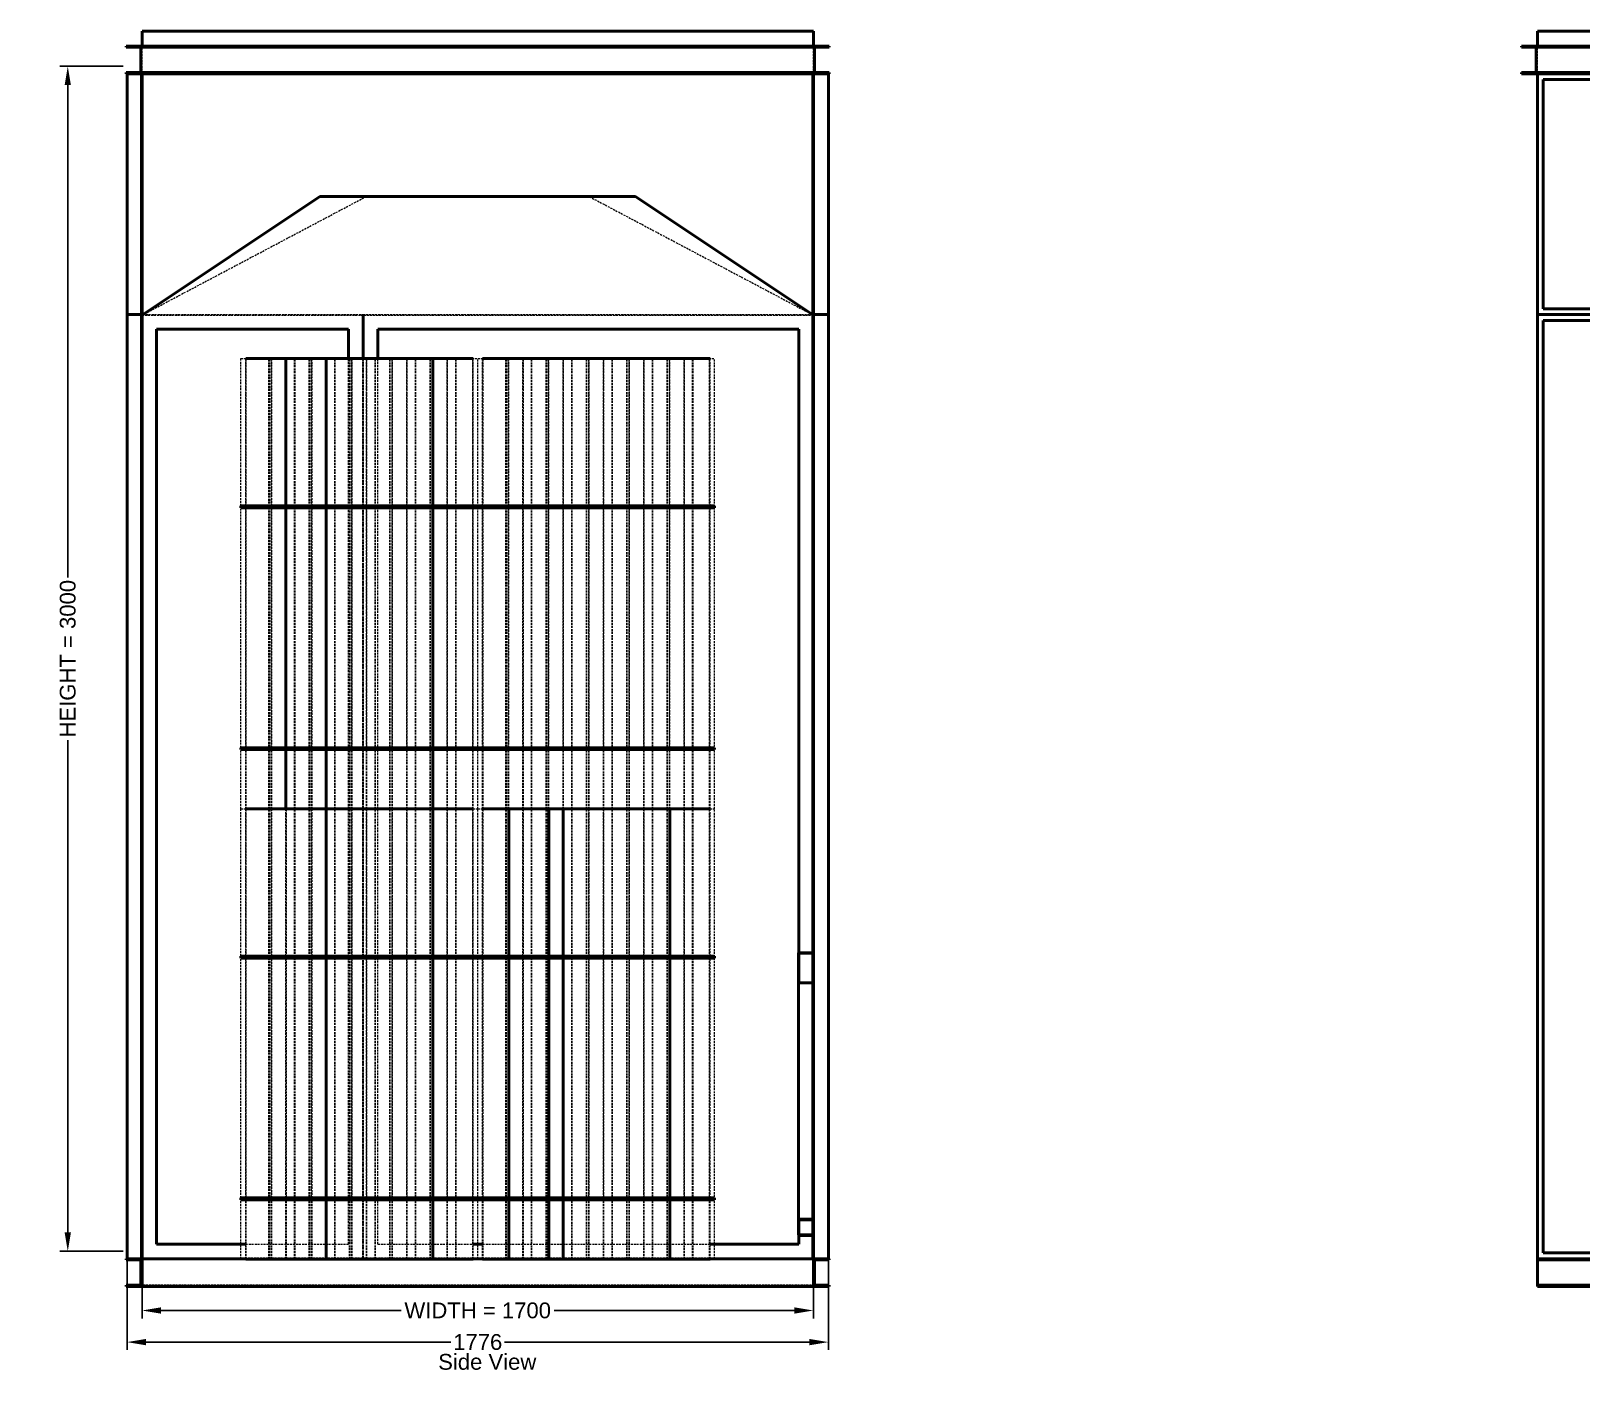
# Model space of a CAD drawing. Header units: millimetres. Extents: x 589 to 12190, y 300 to 8700.
# Drawn here: x 596 to 4523, y 5183 to 8573 of the extents above; entities that cross this region are included whole.
import ezdxf

# ---------------------------------------------------------------- set-up
doc = ezdxf.new("R2010")
doc.units = ezdxf.units.MM
doc.linetypes.add('Hidden', pattern=[15, 5, -3, 5, -2])
for name, color, linetype, lineweight in [('Default', 7, 'Continuous', 50), ('Edges', 7, 'Hidden', 15), ('HiddenEdges', 2, 'Hidden', 15), ('HiddenSilhouettes', 2, 'Hidden', 15), ('HiddenWires', 7, 'Hidden', 15), ('Silhouettes', 7, 'Continuous', 50), ('Wires', 7, 'Hidden', 15)]:
    doc.layers.add(name, color=color, linetype=linetype, lineweight=lineweight)
doc.layers.add('Dimension', color=7, linetype='Continuous', lineweight=50, true_color=0x6495ed)
doc.styles.add('Default', font='arial.ttf')
doc.dimstyles.get("Standard").update_dxf_attribs({"dimtxt": 0.18, "dimasz": 0.18, "dimexe": 0.18, "dimexo": 0.0625, "dimgap": 0.09, "dimtad": 0, "dimtih": 1, "dimtoh": 1, "dimdec": 4, "dimzin": 0, "dimdsep": 46, "dimtxsty": 'Standard', "dimcen": 0.09, "dimadec": 0, "dimazin": 0, "dimtfac": 1, "dimtdec": 4, "dimtofl": 0, "dimtmove": 0, "dimatfit": 3, "dimfxl": 1, "dimtolj": 1, "dimtzin": 0, "dimarcsym": 0})

# ---------------------------------------------------------------- blocks, each defined once
blk = doc.blocks.new('Front')
at = {"layer": 'HiddenEdges'}
for points in [[(-1928.8, 1587.8, 0), (-791.2, 1587.8, 0)], [(-1928.8, 1551, 0), (-1928.8, 1587.8, 0)], [(-1915, 1587.8, 0), (-1915, 1589, 0)], [(-1930, 1481, 0), (-1930, 1551, 0)], [(-1928.8, 872.2, 0), (-1928.8, 1479.8, 0)], [(-1928.8, 1479.8, 0), (-791.2, 1479.8, 0)], [(-1928.8, 872.2, 0), (-791.2, 872.2, 0)], [(-1928.8, -1517.8, 0), (-1928.8, 869.8, 0)], [(-1928.8, 869.8, 0), (-791.2, 869.8, 0)], [(-1930, -1589, 0), (-1930, -1519, 0)], [(-1928.8, -1517.8, 0), (-791.2, -1517.8, 0)]]:
    blk.add_polyline3d(points, dxfattribs=at)
at = {"layer": 'HiddenSilhouettes'}
blk.add_polyline3d([(-1933, 1548, 0)], close=True, dxfattribs=at)
for points in [[(-1930, 1481, 0), (-1930, 1481, 0)], [(-1930, 869.8, 0), (-1930, 1479.8, 0)], [(-1930, 1479.8, 0), (-790, 1479.8, 0)], [(-1930, 869.8, 0), (-790, 869.8, 0)], [(-1930, -1520.2, 0), (-1930, 0, 0)], [(-1930, -1520.2, 0), (-790, -1520.2, 0)]]:
    blk.add_polyline3d(points, dxfattribs=at)
at = {"layer": 'Silhouettes'}
blk.add_lwpolyline([(-1930, 1551), (-1930, 1589)], dxfattribs=at)
for points in [[(-1930, 1589, 0), (-790, 1589, 0)], [(-1970, 1548, 0), (-1970, 1551, 0)], [(-1970, 1551, 0), (810, 1551, 0)], [(-1970, 1548, 0), (810, 1548, 0)], [(-1933, 1484, 0), (-1933, 1548, 0)], [(-1970, 1481, 0), (-1970, 1484, 0)], [(-1970, 1484, 0), (810, 1484, 0)], [(-1970, 1481, 0), (810, 1481, 0)], [(-1930, 871, 0), (-1930, 1481, 0)], [(-1915, 1466, 0), (-805, 1466, 0)], [(-1915, 886, 0), (-1915, 1466, 0)], [(-1930, -1519, 0), (-1930, 871, 0)], [(-1930, 871, 0), (-790, 871, 0)], [(-1930, 871, 0), (-1930, 871, 0)], [(-1915, 886, 0), (-805, 886, 0)], [(-1915, 856, 0), (-805, 856, 0)], [(-1915, -1504, 0), (-1915, 856, 0)], [(-1930, -1519, 0), (1610, -1519, 0)], [(-1930, -1522, 0), (-1930, -1519, 0)], [(-1930, -1522, 0), (1610, -1522, 0)], [(-1930, -1586, 0), (-1930, -1522, 0)], [(-1915, -1504, 0), (-805, -1504, 0)], [(-1930, -1589, 0), (-1930, -1586, 0)], [(-1930, -1586, 0), (1610, -1586, 0)], [(-1930, -1589, 0), (1610, -1589, 0)]]:
    blk.add_polyline3d(points, dxfattribs=at)
blk = doc.blocks.new('Left')
at = {"layer": 'Edges'}
blk.add_lwpolyline([(282.8, 1169.8), (848.8, 870.4)], dxfattribs=at)
for points in [[(-850, 869.8, 0), (-282.8, 1169.8, 0)], [(-587.5, 386.8, 0), (-587.5, 759.8, 0)], [(-521.5, 386.8, 0), (-521.5, 759.8, 0)], [(-419.5, 386.8, 0), (-419.5, 759.8, 0)], [(-317.5, 386.8, 0), (-317.5, 759.8, 0)], [(-281.5, 386.8, 0), (-281.5, 759.8, 0)], [(-215.5, 386.8, 0), (-215.5, 759.8, 0)], [(-179.5, 386.8, 0), (-179.5, 759.8, 0)], [(-77.5, 386.8, 0), (-77.5, 759.8, 0)], [(-11.5, 386.8, 0), (-11.5, 759.8, 0)], [(12.5, 386.8, 0), (12.5, 759.8, 0)], [(78.5, 386.8, 0), (78.5, 759.8, 0)], [(114.5, 386.8, 0), (114.5, 759.8, 0)], [(180.5, 386.8, 0), (180.5, 759.8, 0)], [(216.5, 386.8, 0), (216.5, 759.8, 0)], [(282.5, 386.8, 0), (282.5, 759.8, 0)], [(318.5, 386.8, 0), (318.5, 759.8, 0)], [(384.5, 386.8, 0), (384.5, 759.8, 0)], [(420.5, 386.8, 0), (420.5, 759.8, 0)], [(486.5, 386.8, 0), (486.5, 759.8, 0)], [(522.5, 386.8, 0), (522.5, 759.8, 0)], [(588.5, 386.8, 0), (588.5, 759.8, 0)], [(-587.5, -225.2, 0), (-587.5, 381.8, 0)], [(-521.5, -225.2, 0), (-521.5, 381.8, 0)], [(-419.5, -225.2, 0), (-419.5, 381.8, 0)], [(-317.5, -225.2, 0), (-317.5, 381.8, 0)], [(-281.5, -225.2, 0), (-281.5, 381.8, 0)], [(-215.5, -225.2, 0), (-215.5, 381.8, 0)], [(-179.5, -225.2, 0), (-179.5, 381.8, 0)], [(-77.5, -225.2, 0), (-77.5, 381.8, 0)], [(-11.5, -225.2, 0), (-11.5, 381.8, 0)], [(12.5, -225.2, 0), (12.5, 381.8, 0)], [(78.5, -225.2, 0), (78.5, 381.8, 0)], [(114.5, -225.2, 0), (114.5, 381.8, 0)], [(180.5, -225.2, 0), (180.5, 381.8, 0)], [(216.5, -225.2, 0), (216.5, 381.8, 0)], [(282.5, -225.2, 0), (282.5, 381.8, 0)], [(318.5, -225.2, 0), (318.5, 381.8, 0)], [(384.5, -225.2, 0), (384.5, 381.8, 0)], [(420.5, -225.2, 0), (420.5, 381.8, 0)], [(486.5, -225.2, 0), (486.5, 381.8, 0)], [(522.5, -225.2, 0), (522.5, 381.8, 0)], [(588.5, -225.2, 0), (588.5, 381.8, 0)], [(-587.5, -380.2, 0), (-587.5, -230.2, 0)], [(-521.5, -380.2, 0), (-521.5, -230.2, 0)], [(-419.5, -380.2, 0), (-419.5, -230.2, 0)], [(-317.5, -380.2, 0), (-317.5, -230.2, 0)], [(-281.5, -380.2, 0), (-281.5, -230.2, 0)], [(-215.5, -380.2, 0), (-215.5, -230.2, 0)], [(-179.5, -380.2, 0), (-179.5, -230.2, 0)], [(-77.5, -380.2, 0), (-77.5, -230.2, 0)], [(-11.5, -380.2, 0), (-11.5, -230.2, 0)], [(12.5, -380.2, 0), (12.5, -230.2, 0)], [(78.5, -380.2, 0), (78.5, -230.2, 0)], [(114.5, -380.2, 0), (114.5, -230.2, 0)], [(180.5, -380.2, 0), (180.5, -230.2, 0)], [(216.5, -380.2, 0), (216.5, -230.2, 0)], [(282.5, -380.2, 0), (282.5, -230.2, 0)], [(318.5, -380.2, 0), (318.5, -230.2, 0)], [(384.5, -380.2, 0), (384.5, -230.2, 0)], [(420.5, -380.2, 0), (420.5, -230.2, 0)], [(486.5, -380.2, 0), (486.5, -230.2, 0)], [(522.5, -380.2, 0), (522.5, -230.2, 0)], [(588.5, -380.2, 0), (588.5, -230.2, 0)], [(-587.5, -753.2, 0), (-587.5, -380.2, 0)], [(-521.5, -753.2, 0), (-521.5, -380.2, 0)], [(-485.5, -753.2, 0), (-485.5, -380.2, 0)], [(-419.5, -753.2, 0), (-419.5, -380.2, 0)], [(-317.5, -753.2, 0), (-317.5, -380.2, 0)], [(-281.5, -753.2, 0), (-281.5, -380.2, 0)], [(-215.5, -753.2, 0), (-215.5, -380.2, 0)], [(-179.5, -753.2, 0), (-179.5, -380.2, 0)], [(-77.5, -753.2, 0), (-77.5, -380.2, 0)], [(-11.5, -753.2, 0), (-11.5, -380.2, 0)], [(12.5, -753.2, 0), (12.5, -380.2, 0)], [(114.5, -753.2, 0), (114.5, -380.2, 0)], [(282.5, -753.2, 0), (282.5, -380.2, 0)], [(318.5, -753.2, 0), (318.5, -380.2, 0)], [(384.5, -753.2, 0), (384.5, -380.2, 0)], [(420.5, -753.2, 0), (420.5, -380.2, 0)], [(522.5, -753.2, 0), (522.5, -380.2, 0)], [(588.5, -753.2, 0), (588.5, -380.2, 0)], [(-587.5, -1365.2, 0), (-587.5, -758.2, 0)], [(-521.5, -1365.2, 0), (-521.5, -758.2, 0)], [(-485.5, -1365.2, 0), (-485.5, -758.2, 0)], [(-419.5, -1365.2, 0), (-419.5, -758.2, 0)], [(-317.5, -1365.2, 0), (-317.5, -758.2, 0)], [(-281.5, -1365.2, 0), (-281.5, -758.2, 0)], [(-215.5, -1365.2, 0), (-215.5, -758.2, 0)], [(-179.5, -1365.2, 0), (-179.5, -758.2, 0)], [(-77.5, -1365.2, 0), (-77.5, -758.2, 0)], [(-11.5, -1365.2, 0), (-11.5, -758.2, 0)], [(12.5, -1365.2, 0), (12.5, -758.2, 0)], [(114.5, -1365.2, 0), (114.5, -758.2, 0)], [(282.5, -1365.2, 0), (282.5, -758.2, 0)], [(318.5, -1365.2, 0), (318.5, -758.2, 0)], [(384.5, -1365.2, 0), (384.5, -758.2, 0)], [(420.5, -1365.2, 0), (420.5, -758.2, 0)], [(522.5, -1365.2, 0), (522.5, -758.2, 0)], [(588.5, -1365.2, 0), (588.5, -758.2, 0)], [(-587.5, -1520.2, 0), (-587.5, -1370.2, 0)], [(-521.5, -1520.2, 0), (-521.5, -1370.2, 0)], [(-485.5, -1520.2, 0), (-485.5, -1370.2, 0)], [(-419.5, -1520.2, 0), (-419.5, -1370.2, 0)], [(-317.5, -1520.2, 0), (-317.5, -1370.2, 0)], [(-281.5, -1520.2, 0), (-281.5, -1370.2, 0)], [(-215.5, -1520.2, 0), (-215.5, -1370.2, 0)], [(-179.5, -1520.2, 0), (-179.5, -1370.2, 0)], [(-77.5, -1520.2, 0), (-77.5, -1370.2, 0)], [(-11.5, -1520.2, 0), (-11.5, -1370.2, 0)], [(12.5, -1520.2, 0), (12.5, -1370.2, 0)], [(114.5, -1520.2, 0), (114.5, -1370.2, 0)], [(282.5, -1520.2, 0), (282.5, -1370.2, 0)], [(318.5, -1520.2, 0), (318.5, -1370.2, 0)], [(384.5, -1520.2, 0), (384.5, -1370.2, 0)], [(420.5, -1520.2, 0), (420.5, -1370.2, 0)], [(522.5, -1520.2, 0), (522.5, -1370.2, 0)], [(588.5, -1520.2, 0), (588.5, -1370.2, 0)]]:
    blk.add_polyline3d(points, dxfattribs=at)
for points in [[(-586.3, 759.8, 0)], [(-527.3, 759.8, 0)], [(-463.7, 759.8, 0)], [(-462.5, 759.8, 0)], [(-426.5, 759.8, 0)], [(-425.3, 759.8, 0)], [(-420.7, 759.8, 0)], [(-361.7, 759.8, 0)], [(-360.5, 759.8, 0)], [(-324.5, 759.8, 0)], [(-323.3, 759.8, 0)], [(-259.7, 759.8, 0)], [(-157.7, 759.8, 0)], [(-156.5, 759.8, 0)], [(-120.5, 759.8, 0)], [(-119.3, 759.8, 0)], [(-76.3, 759.8, 0)], [(-54.5, 759.8, 0)], [(13.7, 759.8, 0)], [(72.7, 759.8, 0)], [(136.3, 759.8, 0)], [(137.5, 759.8, 0)], [(173.5, 759.8, 0)], [(174.7, 759.8, 0)], [(238.3, 759.8, 0)], [(239.5, 759.8, 0)], [(275.5, 759.8, 0)], [(276.7, 759.8, 0)], [(340.3, 759.8, 0)], [(341.5, 759.8, 0)], [(377.5, 759.8, 0)], [(378.7, 759.8, 0)], [(442.3, 759.8, 0)], [(443.5, 759.8, 0)], [(479.5, 759.8, 0)], [(480.7, 759.8, 0)], [(544.3, 759.8, 0)], [(545.5, 759.8, 0)]]:
    blk.add_polyline3d(points, close=True, dxfattribs=at)
at = {"layer": 'HiddenEdges'}
blk.add_lwpolyline([(848.8, 870.4), (850, 869.8)], dxfattribs=at)
for points in [[(848.8, 1587.8, 0), (-848.8, 1587.8, 0)], [(-848.8, 1551, 0), (-848.8, 1587.8, 0)], [(-835, 1587.8, 0), (-835, 1589, 0)], [(835, 1587.8, 0), (835, 1589, 0)], [(848.8, 1551, 0), (848.8, 1587.8, 0)], [(-850, 1481, 0), (-850, 1551, 0)], [(850, 1481, 0), (850, 1551, 0)], [(-886.8, 1466, 0), (-888, 1466, 0)], [(-850, 1479.8, 0), (-886.8, 1479.8, 0)], [(-886.8, 872.2, 0), (-886.8, 1479.8, 0)], [(886.8, 1479.8, 0), (850, 1479.8, 0)], [(886.8, 872.2, 0), (886.8, 1479.8, 0)], [(888, 1466, 0), (886.8, 1466, 0)], [(-886.8, 886, 0), (-888, 886, 0)], [(-850, 872.2, 0), (-886.8, 872.2, 0)], [(-850, 869.8, 0), (-886.8, 869.8, 0)], [(-886.8, -1517.8, 0), (-886.8, 869.8, 0)], [(-848.8, -1517.8, 0), (-848.8, 869.8, 0)], [(-291.2, -1517.8, 0), (-291.2, 869.8, 0)], [(-288.8, -1517.8, 0), (-288.8, 869.8, 0)], [(886.8, 872.2, 0), (850, 872.2, 0)], [(886.8, 869.8, 0), (850, 869.8, 0)], [(888, 886, 0), (886.8, 886, 0)], [(886.8, -1517.8, 0), (886.8, 869.8, 0)], [(-886.8, 856, 0), (-888, 856, 0)], [(888, 856, 0), (886.8, 856, 0)], [(-586.3, -380.2, 0), (-586.3, 759.8, 0)], [(-527.3, -380.2, 0), (-527.3, 759.8, 0)], [(-463.7, -380.2, 0), (-463.7, 759.8, 0)], [(-462.5, -380.2, 0), (-462.5, 759.8, 0)], [(-426.5, -380.2, 0), (-426.5, 759.8, 0)], [(-425.3, -380.2, 0), (-425.3, 759.8, 0)], [(-420.7, -380.2, 0), (-420.7, 759.8, 0)], [(-361.7, -380.2, 0), (-361.7, 759.8, 0)], [(-360.5, -380.2, 0), (-360.5, 759.8, 0)], [(-324.5, -380.2, 0), (-324.5, 759.8, 0)], [(-323.3, -380.2, 0), (-323.3, 759.8, 0)], [(-259.7, -380.2, 0), (-259.7, 759.8, 0)], [(-222.5, -380.2, 0), (-222.5, 759.8, 0)], [(-157.7, -380.2, 0), (-157.7, 759.8, 0)], [(-156.5, -380.2, 0), (-156.5, 759.8, 0)], [(-120.5, -380.2, 0), (-120.5, 759.8, 0)], [(-119.3, -380.2, 0), (-119.3, 759.8, 0)], [(-76.3, -380.2, 0), (-76.3, 759.8, 0)], [(-54.5, -380.2, 0), (-54.5, 759.8, 0)], [(13.7, -380.2, 0), (13.7, 759.8, 0)], [(72.7, -380.2, 0), (72.7, 759.8, 0)], [(136.3, -380.2, 0), (136.3, 759.8, 0)], [(137.5, -380.2, 0), (137.5, 759.8, 0)], [(173.5, -380.2, 0), (173.5, 759.8, 0)], [(174.7, -380.2, 0), (174.7, 759.8, 0)], [(238.3, -380.2, 0), (238.3, 759.8, 0)], [(239.5, -380.2, 0), (239.5, 759.8, 0)], [(275.5, -380.2, 0), (275.5, 759.8, 0)], [(276.7, -380.2, 0), (276.7, 759.8, 0)], [(340.3, -380.2, 0), (340.3, 759.8, 0)], [(341.5, -380.2, 0), (341.5, 759.8, 0)], [(377.5, -380.2, 0), (377.5, 759.8, 0)], [(378.7, -380.2, 0), (378.7, 759.8, 0)], [(442.3, -380.2, 0), (442.3, 759.8, 0)], [(443.5, -380.2, 0), (443.5, 759.8, 0)], [(479.5, -380.2, 0), (479.5, 759.8, 0)], [(480.7, -380.2, 0), (480.7, 759.8, 0)], [(544.3, -380.2, 0), (544.3, 759.8, 0)], [(545.5, -380.2, 0), (545.5, 759.8, 0)], [(-587.5, 381.8, 0), (-587.5, 386.8, 0)], [(-521.5, 381.8, 0), (-521.5, 386.8, 0)], [(-419.5, 381.8, 0), (-419.5, 386.8, 0)], [(-317.5, 381.8, 0), (-317.5, 386.8, 0)], [(-281.5, 381.8, 0), (-281.5, 386.8, 0)], [(-215.5, 381.8, 0), (-215.5, 386.8, 0)], [(-179.5, 381.8, 0), (-179.5, 386.8, 0)], [(-77.5, 381.8, 0), (-77.5, 386.8, 0)], [(-11.5, 381.8, 0), (-11.5, 386.8, 0)], [(12.5, 381.8, 0), (12.5, 386.8, 0)], [(78.5, 381.8, 0), (78.5, 386.8, 0)], [(114.5, 381.8, 0), (114.5, 386.8, 0)], [(180.5, 381.8, 0), (180.5, 386.8, 0)], [(216.5, 381.8, 0), (216.5, 386.8, 0)], [(282.5, 381.8, 0), (282.5, 386.8, 0)], [(318.5, 381.8, 0), (318.5, 386.8, 0)], [(384.5, 381.8, 0), (384.5, 386.8, 0)], [(420.5, 381.8, 0), (420.5, 386.8, 0)], [(486.5, 381.8, 0), (486.5, 386.8, 0)], [(522.5, 381.8, 0), (522.5, 386.8, 0)], [(588.5, 381.8, 0), (588.5, 386.8, 0)], [(-587.5, -230.2, 0), (-587.5, -225.2, 0)], [(-521.5, -230.2, 0), (-521.5, -225.2, 0)], [(-419.5, -230.2, 0), (-419.5, -225.2, 0)], [(-317.5, -230.2, 0), (-317.5, -225.2, 0)], [(-281.5, -230.2, 0), (-281.5, -225.2, 0)], [(-215.5, -230.2, 0), (-215.5, -225.2, 0)], [(-179.5, -230.2, 0), (-179.5, -225.2, 0)], [(-77.5, -230.2, 0), (-77.5, -225.2, 0)], [(-11.5, -230.2, 0), (-11.5, -225.2, 0)], [(12.5, -230.2, 0), (12.5, -225.2, 0)], [(78.5, -230.2, 0), (78.5, -225.2, 0)], [(114.5, -230.2, 0), (114.5, -225.2, 0)], [(180.5, -230.2, 0), (180.5, -225.2, 0)], [(216.5, -230.2, 0), (216.5, -225.2, 0)], [(282.5, -230.2, 0), (282.5, -225.2, 0)], [(318.5, -230.2, 0), (318.5, -225.2, 0)], [(384.5, -230.2, 0), (384.5, -225.2, 0)], [(420.5, -230.2, 0), (420.5, -225.2, 0)], [(486.5, -230.2, 0), (486.5, -225.2, 0)], [(522.5, -230.2, 0), (522.5, -225.2, 0)], [(588.5, -230.2, 0), (588.5, -225.2, 0)], [(-586.3, -1520.2, 0), (-586.3, -380.2, 0)], [(-463.7, -1520.2, 0), (-463.7, -380.2, 0)], [(-462.5, -1520.2, 0), (-462.5, -380.2, 0)], [(-426.5, -1520.2, 0), (-426.5, -380.2, 0)], [(-425.3, -1520.2, 0), (-425.3, -380.2, 0)], [(-420.7, -1520.2, 0), (-420.7, -380.2, 0)], [(-361.7, -1520.2, 0), (-361.7, -380.2, 0)], [(-360.5, -1520.2, 0), (-360.5, -380.2, 0)], [(-324.5, -1520.2, 0), (-324.5, -380.2, 0)], [(-323.3, -1520.2, 0), (-323.3, -380.2, 0)], [(-259.7, -1520.2, 0), (-259.7, -380.2, 0)], [(-222.5, -1520.2, 0), (-222.5, -380.2, 0)], [(-157.7, -1520.2, 0), (-157.7, -380.2, 0)], [(-156.5, -1520.2, 0), (-156.5, -380.2, 0)], [(-120.5, -1520.2, 0), (-120.5, -380.2, 0)], [(-119.3, -1520.2, 0), (-119.3, -380.2, 0)], [(-76.3, -1520.2, 0), (-76.3, -380.2, 0)], [(-54.5, -1520.2, 0), (-54.5, -380.2, 0)], [(13.7, -1520.2, 0), (13.7, -380.2, 0)], [(136.3, -1520.2, 0), (136.3, -380.2, 0)], [(137.5, -1520.2, 0), (137.5, -380.2, 0)], [(174.7, -1520.2, 0), (174.7, -380.2, 0)], [(179.3, -1520.2, 0), (179.3, -380.2, 0)], [(239.5, -1520.2, 0), (239.5, -380.2, 0)], [(276.7, -1520.2, 0), (276.7, -380.2, 0)], [(340.3, -1520.2, 0), (340.3, -380.2, 0)], [(377.5, -1520.2, 0), (377.5, -380.2, 0)], [(383.3, -1520.2, 0), (383.3, -380.2, 0)], [(442.3, -1520.2, 0), (442.3, -380.2, 0)], [(443.5, -1520.2, 0), (443.5, -380.2, 0)], [(479.5, -1520.2, 0), (479.5, -380.2, 0)], [(523.7, -1520.2, 0), (523.7, -380.2, 0)], [(-587.5, -758.2, 0), (-587.5, -753.2, 0)], [(-521.5, -758.2, 0), (-521.5, -753.2, 0)], [(-485.5, -758.2, 0), (-485.5, -753.2, 0)], [(-419.5, -758.2, 0), (-419.5, -753.2, 0)], [(-317.5, -758.2, 0), (-317.5, -753.2, 0)], [(-281.5, -758.2, 0), (-281.5, -753.2, 0)], [(-215.5, -758.2, 0), (-215.5, -753.2, 0)], [(-179.5, -758.2, 0), (-179.5, -753.2, 0)], [(-77.5, -758.2, 0), (-77.5, -753.2, 0)], [(-11.5, -758.2, 0), (-11.5, -753.2, 0)], [(12.5, -758.2, 0), (12.5, -753.2, 0)], [(114.5, -758.2, 0), (114.5, -753.2, 0)], [(282.5, -758.2, 0), (282.5, -753.2, 0)], [(318.5, -758.2, 0), (318.5, -753.2, 0)], [(384.5, -758.2, 0), (384.5, -753.2, 0)], [(420.5, -758.2, 0), (420.5, -753.2, 0)], [(522.5, -758.2, 0), (522.5, -753.2, 0)], [(588.5, -758.2, 0), (588.5, -753.2, 0)], [(-587.5, -1370.2, 0), (-587.5, -1365.2, 0)], [(-521.5, -1370.2, 0), (-521.5, -1365.2, 0)], [(-485.5, -1370.2, 0), (-485.5, -1365.2, 0)], [(-419.5, -1370.2, 0), (-419.5, -1365.2, 0)], [(-317.5, -1370.2, 0), (-317.5, -1365.2, 0)], [(-281.5, -1370.2, 0), (-281.5, -1365.2, 0)], [(-215.5, -1370.2, 0), (-215.5, -1365.2, 0)], [(-179.5, -1370.2, 0), (-179.5, -1365.2, 0)], [(-77.5, -1370.2, 0), (-77.5, -1365.2, 0)], [(-11.5, -1370.2, 0), (-11.5, -1365.2, 0)], [(12.5, -1370.2, 0), (12.5, -1365.2, 0)], [(114.5, -1370.2, 0), (114.5, -1365.2, 0)], [(282.5, -1370.2, 0), (282.5, -1365.2, 0)], [(318.5, -1370.2, 0), (318.5, -1365.2, 0)], [(384.5, -1370.2, 0), (384.5, -1365.2, 0)], [(420.5, -1370.2, 0), (420.5, -1365.2, 0)], [(522.5, -1370.2, 0), (522.5, -1365.2, 0)], [(588.5, -1370.2, 0), (588.5, -1365.2, 0)], [(890, -1519, 0), (-890, -1519, 0)], [(890, -1522, 0), (-890, -1522, 0)], [(-886.8, -1504, 0), (-888, -1504, 0)], [(-850, -1517.8, 0), (-886.8, -1517.8, 0)], [(853, -1522, 0), (-853, -1522, 0)], [(-291.2, -1517.8, 0), (-848.8, -1517.8, 0)], [(848.8, -1517.8, 0), (-288.8, -1517.8, 0)], [(886.8, -1517.8, 0), (850, -1517.8, 0)], [(888, -1504, 0), (886.8, -1504, 0)], [(890, -1586, 0), (-890, -1586, 0)], [(890, -1589, 0), (-890, -1589, 0)], [(853, -1586, 0), (-853, -1586, 0)]]:
    blk.add_polyline3d(points, dxfattribs=at)
at = {"layer": 'HiddenSilhouettes'}
for points in [[(-853, 1548, 0)], [(853, 1548, 0)]]:
    blk.add_polyline3d(points, close=True, dxfattribs=at)
for points in [[(-888, 1481, 0), (-888, 1481, 0)], [(-850, 1481, 0), (-850, 1481, 0)], [(850, 1481, 0), (850, 1481, 0)], [(888, 1481, 0), (888, 1481, 0)], [(-848.2, 871, 0), (-290, 871, 0)], [(-290, 871, 0), (848.2, 871, 0)], [(-290, 869.8, 0), (-290, 871, 0)], [(848.8, 871, 0), (850, 871, 0)], [(848.8, 870.6, 0), (850, 869.8, 0)], [(-528.5, -380.2, 0), (-528.5, 759.8, 0)], [(-522.7, -380.2, 0), (-522.7, 759.8, 0)], [(-484.3, -380.2, 0), (-484.3, 759.8, 0)], [(-382.3, -380.2, 0), (-382.3, 759.8, 0)], [(-326.8, -1482.2, 0), (-326.8, 759.8, 0)], [(-318.7, -380.2, 0), (-318.7, 759.8, 0)], [(-290, -1519, 0), (-290, 759.8, 0)], [(-280.3, -380.2, 0), (-280.3, 759.8, 0)], [(-258.5, -380.2, 0), (-258.5, 759.8, 0)], [(-253.2, -1482.2, 0), (-253.2, 759.8, 0)], [(-221.3, -380.2, 0), (-221.3, 759.8, 0)], [(-216.7, -380.2, 0), (-216.7, 759.8, 0)], [(-178.3, -380.2, 0), (-178.3, 759.8, 0)], [(-114.7, -380.2, 0), (-114.7, 759.8, 0)], [(-55.7, -380.2, 0), (-55.7, 759.8, 0)], [(-12.7, -380.2, 0), (-12.7, 759.8, 0)], [(71.5, -380.2, 0), (71.5, 759.8, 0)], [(77.3, -380.2, 0), (77.3, 759.8, 0)], [(115.7, -380.2, 0), (115.7, 759.8, 0)], [(179.3, -380.2, 0), (179.3, 759.8, 0)], [(217.7, -380.2, 0), (217.7, 759.8, 0)], [(281.3, -380.2, 0), (281.3, 759.8, 0)], [(319.7, -380.2, 0), (319.7, 759.8, 0)], [(383.3, -380.2, 0), (383.3, 759.8, 0)], [(421.7, -380.2, 0), (421.7, 759.8, 0)], [(485.3, -380.2, 0), (485.3, 759.8, 0)], [(523.7, -380.2, 0), (523.7, 759.8, 0)], [(587.3, -380.2, 0), (587.3, 759.8, 0)], [(-485.5, 381.8, 0), (-485.5, 386.8, 0)], [(-383.5, 381.8, 0), (-383.5, 386.8, 0)], [(-113.5, 381.8, 0), (-113.5, 386.8, 0)], [(-585, -230.2, 0), (-585, -225.2, 0)], [(-575, -230.2, 0), (-575, -225.2, 0)], [(-485.5, -230.2, 0), (-485.5, -225.2, 0)], [(-383.5, -230.2, 0), (-383.5, -225.2, 0)], [(-113.5, -230.2, 0), (-113.5, -225.2, 0)], [(-25, -230.2, 0), (-25, -225.2, 0)], [(-15, -230.2, 0), (-15, -225.2, 0)], [(15, -230.2, 0), (15, -225.2, 0)], [(25, -230.2, 0), (25, -225.2, 0)], [(575, -230.2, 0), (575, -225.2, 0)], [(585, -230.2, 0), (585, -225.2, 0)], [(-528.5, -1520.2, 0), (-528.5, -380.2, 0)], [(-528.5, -380.2, 0), (-462.5, -380.2, 0)], [(-527.3, -1520.2, 0), (-527.3, -380.2, 0)], [(-527.3, -380.2, 0), (-521.5, -380.2, 0)], [(-522.7, -1520.2, 0), (-522.7, -380.2, 0)], [(-485.5, -380.2, 0), (-463.7, -380.2, 0)], [(-484.3, -1520.2, 0), (-484.3, -380.2, 0)], [(-426.5, -380.2, 0), (-360.5, -380.2, 0)], [(-425.3, -380.2, 0), (-419.5, -380.2, 0)], [(-383.5, -380.2, 0), (-361.7, -380.2, 0)], [(-382.3, -1520.2, 0), (-382.3, -380.2, 0)], [(-324.5, -380.2, 0), (-278.1, -380.2, 0)], [(-323.3, -380.2, 0), (-317.5, -380.2, 0)], [(-318.7, -1520.2, 0), (-318.7, -380.2, 0)], [(-281.5, -380.2, 0), (-278.1, -380.2, 0)], [(-280.3, -1520.2, 0), (-280.3, -380.2, 0)], [(-258.5, -1520.2, 0), (-258.5, -380.2, 0)], [(-222.5, -380.2, 0), (-166.9, -380.2, 0)], [(-221.3, -1520.2, 0), (-221.3, -380.2, 0)], [(-221.3, -380.2, 0), (-215.5, -380.2, 0)], [(-216.7, -1520.2, 0), (-216.7, -380.2, 0)], [(-179.5, -380.2, 0), (-166.9, -380.2, 0)], [(-178.3, -1520.2, 0), (-178.3, -380.2, 0)], [(-120.5, -380.2, 0), (-55.6, -380.2, 0)], [(-119.3, -380.2, 0), (-113.5, -380.2, 0)], [(-114.7, -1520.2, 0), (-114.7, -380.2, 0)], [(-77.5, -380.2, 0), (-55.7, -380.2, 0)], [(-55.7, -1520.2, 0), (-55.7, -380.2, 0)], [(-12.7, -1520.2, 0), (-12.7, -380.2, 0)], [(71.5, -1520.2, 0), (71.5, -380.2, 0)], [(71.5, -380.2, 0), (137.5, -380.2, 0)], [(72.7, -1520.2, 0), (72.7, -380.2, 0)], [(72.7, -380.2, 0), (78.5, -380.2, 0)], [(77.3, -1520.2, 0), (77.3, -380.2, 0)], [(114.5, -380.2, 0), (136.3, -380.2, 0)], [(115.7, -1520.2, 0), (115.7, -380.2, 0)], [(173.5, -1520.2, 0), (173.5, -380.2, 0)], [(173.5, -380.2, 0), (222.5, -380.2, 0)], [(174.7, -380.2, 0), (180.5, -380.2, 0)], [(216.5, -380.2, 0), (222.5, -380.2, 0)], [(217.7, -1520.2, 0), (217.7, -380.2, 0)], [(238.3, -1520.2, 0), (238.3, -380.2, 0)], [(275.5, -1520.2, 0), (275.5, -380.2, 0)], [(275.5, -380.2, 0), (333.7, -380.2, 0)], [(276.7, -380.2, 0), (282.5, -380.2, 0)], [(281.3, -1520.2, 0), (281.3, -380.2, 0)], [(318.5, -380.2, 0), (333.7, -380.2, 0)], [(319.7, -1520.2, 0), (319.7, -380.2, 0)], [(341.5, -1520.2, 0), (341.5, -380.2, 0)], [(377.5, -380.2, 0), (443.5, -380.2, 0)], [(378.7, -1520.2, 0), (378.7, -380.2, 0)], [(378.7, -380.2, 0), (384.5, -380.2, 0)], [(420.5, -380.2, 0), (442.3, -380.2, 0)], [(421.7, -1520.2, 0), (421.7, -380.2, 0)], [(479.5, -380.2, 0), (545.5, -380.2, 0)], [(480.7, -1520.2, 0), (480.7, -380.2, 0)], [(480.7, -380.2, 0), (486.5, -380.2, 0)], [(485.3, -1520.2, 0), (485.3, -380.2, 0)], [(522.5, -380.2, 0), (544.3, -380.2, 0)], [(544.3, -1520.2, 0), (544.3, -380.2, 0)], [(545.5, -1520.2, 0), (545.5, -380.2, 0)], [(587.3, -1520.2, 0), (587.3, -380.2, 0)], [(813.2, -763.2, 0), (813.2, -744.2, 0)], [(848.8, -744.2, 0), (850, -744.2, 0)], [(-383.5, -758.2, 0), (-383.5, -753.2, 0)], [(-113.5, -758.2, 0), (-113.5, -753.2, 0)], [(78.5, -758.2, 0), (78.5, -753.2, 0)], [(180.5, -758.2, 0), (180.5, -753.2, 0)], [(216.5, -758.2, 0), (216.5, -753.2, 0)], [(486.5, -758.2, 0), (486.5, -753.2, 0)], [(813.2, -1458.2, 0), (813.2, -820.2, 0)], [(848.8, -820.2, 0), (850, -820.2, 0)], [(-585, -1370.2, 0), (-585, -1365.2, 0)], [(-575, -1370.2, 0), (-575, -1365.2, 0)], [(-383.5, -1370.2, 0), (-383.5, -1365.2, 0)], [(-113.5, -1370.2, 0), (-113.5, -1365.2, 0)], [(-25, -1370.2, 0), (-25, -1365.2, 0)], [(-15, -1370.2, 0), (-15, -1365.2, 0)], [(15, -1370.2, 0), (15, -1365.2, 0)], [(25, -1370.2, 0), (25, -1365.2, 0)], [(78.5, -1370.2, 0), (78.5, -1365.2, 0)], [(180.5, -1370.2, 0), (180.5, -1365.2, 0)], [(216.5, -1370.2, 0), (216.5, -1365.2, 0)], [(486.5, -1370.2, 0), (486.5, -1365.2, 0)], [(575, -1370.2, 0), (575, -1365.2, 0)], [(585, -1370.2, 0), (585, -1365.2, 0)], [(848.8, -1420.2, 0), (850, -1420.2, 0)], [(-587.5, -1482.2, 0), (-326.8, -1482.2, 0)], [(-253.2, -1482.2, 0), (-11.5, -1482.2, 0)], [(12.5, -1482.2, 0), (588.5, -1482.2, 0)], [(848.8, -1458.2, 0), (850, -1458.2, 0)], [(-587.5, -1519, 0), (-11.5, -1519, 0)], [(-528.5, -1520.2, 0), (-462.5, -1520.2, 0)], [(-527.3, -1520.2, 0), (-521.5, -1520.2, 0)], [(-485.5, -1520.2, 0), (-463.7, -1520.2, 0)], [(-426.5, -1520.2, 0), (-360.5, -1520.2, 0)], [(-425.3, -1520.2, 0), (-419.5, -1520.2, 0)], [(-383.5, -1520.2, 0), (-361.7, -1520.2, 0)], [(-324.5, -1520.2, 0), (-258.5, -1520.2, 0)], [(-323.3, -1520.2, 0), (-317.5, -1520.2, 0)], [(-281.5, -1520.2, 0), (-259.7, -1520.2, 0)], [(-222.5, -1520.2, 0), (-156.5, -1520.2, 0)], [(-221.3, -1520.2, 0), (-215.5, -1520.2, 0)], [(-179.5, -1520.2, 0), (-157.7, -1520.2, 0)], [(-120.5, -1520.2, 0), (-54.5, -1520.2, 0)], [(-119.3, -1520.2, 0), (-113.5, -1520.2, 0)], [(-77.5, -1520.2, 0), (-55.7, -1520.2, 0)], [(12.5, -1519, 0), (588.5, -1519, 0)], [(71.5, -1520.2, 0), (137.5, -1520.2, 0)], [(72.7, -1520.2, 0), (78.5, -1520.2, 0)], [(114.5, -1520.2, 0), (136.3, -1520.2, 0)], [(173.5, -1520.2, 0), (222.5, -1520.2, 0)], [(174.7, -1520.2, 0), (180.5, -1520.2, 0)], [(216.5, -1520.2, 0), (222.5, -1520.2, 0)], [(275.5, -1520.2, 0), (333.7, -1520.2, 0)], [(276.7, -1520.2, 0), (282.5, -1520.2, 0)], [(318.5, -1520.2, 0), (333.7, -1520.2, 0)], [(377.5, -1520.2, 0), (443.5, -1520.2, 0)], [(378.7, -1520.2, 0), (384.5, -1520.2, 0)], [(420.5, -1520.2, 0), (442.3, -1520.2, 0)], [(479.5, -1520.2, 0), (545.5, -1520.2, 0)], [(480.7, -1520.2, 0), (486.5, -1520.2, 0)], [(522.5, -1520.2, 0), (544.3, -1520.2, 0)], [(848.8, -1519, 0), (850, -1519, 0)]]:
    blk.add_polyline3d(points, dxfattribs=at)
at = {"layer": 'HiddenWires'}
for points in [[(848.8, 869.8, 0), (850, 869.8, 0)], [(-600, 381.8, 0), (-600, 386.8, 0)], [(-600, -230.2, 0), (-600, -225.2, 0)], [(-587.5, -380.2, 0), (-278.1, -380.2, 0)], [(-166.9, -380.2, 0), (-111.2, -380.2, 0)], [(-55.6, -380.2, 0), (-11.5, -380.2, 0)], [(12.5, -380.2, 0), (587.3, -380.2, 0)], [(587.3, -380.2, 0), (588.5, -380.2, 0)], [(-600, -758.2, 0), (-600, -753.2, 0)], [(-600, -1370.2, 0), (-600, -1365.2, 0)], [(-587.5, -1520.2, 0), (-11.5, -1520.2, 0)], [(12.5, -1520.2, 0), (588.5, -1520.2, 0)]]:
    blk.add_polyline3d(points, dxfattribs=at)
blk.add_polyline3d([(556.2, -380.2, 0)], close=True, dxfattribs=at)
at = {"layer": 'Silhouettes'}
for points in [[(-850, 869.8), (-399.7, 1169.8)], [(812, -820.2), (813.6, -744.2)]]:
    blk.add_lwpolyline(points, dxfattribs=at)
for points in [[(-850, 1589, 0), (850, 1589, 0)], [(-850, 1551, 0), (-850, 1589, 0)], [(850, 1551, 0), (850, 1589, 0)], [(-890, 1551, 0), (890, 1551, 0)], [(-890, 1548, 0), (-890, 1551, 0)], [(-890, 1548, 0), (890, 1548, 0)], [(-853, 1484, 0), (-853, 1548, 0)], [(853, 1484, 0), (853, 1548, 0)], [(890, 1548, 0), (890, 1551, 0)], [(-890, 1484, 0), (890, 1484, 0)], [(-890, 1481, 0), (-890, 1484, 0)], [(-890, 1481, 0), (890, 1481, 0)], [(-888, 871, 0), (-888, 1481, 0)], [(-851.2, 1479.8, 0), (-850, 1479.8, 0)], [(-851.2, 869.8, 0), (-851.2, 1479.8, 0)], [(-850, 1191.7, 0), (-850, 1481, 0)], [(848.8, 1479.8, 0), (850, 1479.8, 0)], [(848.8, 869.8, 0), (848.8, 1479.8, 0)], [(850, 1191.7, 0), (850, 1481, 0)], [(888, 871, 0), (888, 1481, 0)], [(890, 1481, 0), (890, 1484, 0)], [(-850, 869.8, 0), (-850, 1191.7, 0)], [(850, 869.8, 0), (850, 1191.7, 0)], [(-399.7, 1169.8, 0), (-282.8, 1169.8, 0)], [(-282.8, 1169.8, 0), (282.8, 1169.8, 0)], [(282.8, 1169.8, 0), (399.7, 1169.8, 0)], [(399.7, 1169.8, 0), (848.8, 870.6, 0)], [(-888, -1519, 0), (-888, 871, 0)], [(-888, 871, 0), (-850, 871, 0)], [(-851.2, -1520.2, 0), (-851.2, 869.8, 0)], [(-851.2, 869.8, 0), (-850, 869.8, 0)], [(-850, -1191.8, 0), (-850, 871, 0)], [(-850, 871, 0), (-848.2, 871, 0)], [(-290, 759.8, 0), (-290, 869.8, 0)], [(848.2, 871, 0), (848.8, 871, 0)], [(848.8, -1520.2, 0), (848.8, 869.8, 0)], [(848.8, 869.8, 0), (850, 869.8, 0)], [(850, 794.5, 0), (850, 871, 0)], [(850, 871, 0), (888, 871, 0)], [(888, -1519, 0), (888, 871, 0)], [(-813.2, 834.2, 0), (-326.8, 834.2, 0)], [(-813.2, -1482.2, 0), (-813.2, 834.2, 0)], [(-326.8, 759.8, 0), (-326.8, 834.2, 0)], [(-253.2, 759.8, 0), (-253.2, 834.2, 0)], [(-253.2, 834.2, 0), (813.2, 834.2, 0)], [(813.2, -744.2, 0), (813.2, 834.2, 0)], [(850, 0, 0), (850, 794.5, 0)], [(-587.5, 759.8, 0), (-521.5, 759.8, 0)], [(-528.5, 759.8, 0), (-462.5, 759.8, 0)], [(-527.3, 759.8, 0), (-463.7, 759.8, 0)], [(-485.5, 759.8, 0), (-419.5, 759.8, 0)], [(-485.5, 386.8, 0), (-485.5, 759.8, 0)], [(-426.5, 759.8, 0), (-360.5, 759.8, 0)], [(-425.3, 759.8, 0), (-361.7, 759.8, 0)], [(-383.5, 759.8, 0), (-317.5, 759.8, 0)], [(-383.5, 386.8, 0), (-383.5, 759.8, 0)], [(-324.5, 759.8, 0), (-258.5, 759.8, 0)], [(-323.3, 759.8, 0), (-259.7, 759.8, 0)], [(-281.5, 759.8, 0), (-215.5, 759.8, 0)], [(-222.5, 759.8, 0), (-156.5, 759.8, 0)], [(-221.3, 759.8, 0), (-157.7, 759.8, 0)], [(-179.5, 759.8, 0), (-113.5, 759.8, 0)], [(-120.5, 759.8, 0), (-54.5, 759.8, 0)], [(-119.3, 759.8, 0), (-55.7, 759.8, 0)], [(-113.5, 386.8, 0), (-113.5, 759.8, 0)], [(-77.5, 759.8, 0), (-11.5, 759.8, 0)], [(12.5, 759.8, 0), (78.5, 759.8, 0)], [(71.5, 759.8, 0), (137.5, 759.8, 0)], [(72.7, 759.8, 0), (136.3, 759.8, 0)], [(114.5, 759.8, 0), (180.5, 759.8, 0)], [(173.5, 759.8, 0), (222.5, 759.8, 0)], [(174.7, 759.8, 0), (222.5, 759.8, 0)], [(216.5, 759.8, 0), (282.5, 759.8, 0)], [(275.5, 759.8, 0), (333.7, 759.8, 0)], [(276.7, 759.8, 0), (333.7, 759.8, 0)], [(318.5, 759.8, 0), (384.5, 759.8, 0)], [(377.5, 759.8, 0), (443.5, 759.8, 0)], [(378.7, 759.8, 0), (442.3, 759.8, 0)], [(420.5, 759.8, 0), (486.5, 759.8, 0)], [(479.5, 759.8, 0), (545.5, 759.8, 0)], [(480.7, 759.8, 0), (544.3, 759.8, 0)], [(522.5, 759.8, 0), (588.5, 759.8, 0)], [(-600, 386.8, 0), (0, 386.8, 0)], [(-600, 381.8, 0), (-600, 386.8, 0)], [(-600, 381.8, 0), (0, 381.8, 0)], [(-485.5, -225.2, 0), (-485.5, 381.8, 0)], [(-383.5, -225.2, 0), (-383.5, 381.8, 0)], [(-113.5, -225.2, 0), (-113.5, 381.8, 0)], [(0, 386.8, 0), (600, 386.8, 0)], [(0, 381.8, 0), (0, 386.8, 0)], [(0, 381.8, 0), (600, 381.8, 0)], [(600, 381.8, 0), (600, 386.8, 0)], [(850, -1489.7, 0), (850, 0, 0)], [(-600, -225.2, 0), (0, -225.2, 0)], [(-600, -230.2, 0), (-600, -225.2, 0)], [(-600, -230.2, 0), (0, -230.2, 0)], [(-485.5, -380.2, 0), (-485.5, -230.2, 0)], [(-383.5, -380.2, 0), (-383.5, -230.2, 0)], [(-113.5, -380.2, 0), (-113.5, -230.2, 0)], [(0, -225.2, 0), (600, -225.2, 0)], [(0, -230.2, 0), (0, -225.2, 0)], [(0, -230.2, 0), (600, -230.2, 0)], [(600, -230.2, 0), (600, -225.2, 0)], [(-587.5, -380.2, 0), (-521.5, -380.2, 0)], [(-521.5, -380.2, 0), (-485.5, -380.2, 0)], [(-485.5, -380.2, 0), (-419.5, -380.2, 0)], [(-419.5, -380.2, 0), (-383.5, -380.2, 0)], [(-383.5, -753.2, 0), (-383.5, -380.2, 0)], [(-383.5, -380.2, 0), (-317.5, -380.2, 0)], [(-317.5, -380.2, 0), (-281.5, -380.2, 0)], [(-281.5, -380.2, 0), (-215.5, -380.2, 0)], [(-215.5, -380.2, 0), (-179.5, -380.2, 0)], [(-179.5, -380.2, 0), (-113.5, -380.2, 0)], [(-113.5, -753.2, 0), (-113.5, -380.2, 0)], [(-113.5, -380.2, 0), (-77.5, -380.2, 0)], [(-77.5, -380.2, 0), (-11.5, -380.2, 0)], [(12.5, -380.2, 0), (78.5, -380.2, 0)], [(78.5, -753.2, 0), (78.5, -380.2, 0)], [(78.5, -380.2, 0), (114.5, -380.2, 0)], [(114.5, -380.2, 0), (180.5, -380.2, 0)], [(180.5, -753.2, 0), (180.5, -380.2, 0)], [(180.5, -380.2, 0), (216.5, -380.2, 0)], [(216.5, -380.2, 0), (282.5, -380.2, 0)], [(216.5, -753.2, 0), (216.5, -380.2, 0)], [(282.5, -380.2, 0), (318.5, -380.2, 0)], [(318.5, -380.2, 0), (384.5, -380.2, 0)], [(384.5, -380.2, 0), (420.5, -380.2, 0)], [(420.5, -380.2, 0), (486.5, -380.2, 0)], [(486.5, -753.2, 0), (486.5, -380.2, 0)], [(486.5, -380.2, 0), (522.5, -380.2, 0)], [(522.5, -380.2, 0), (588.5, -380.2, 0)], [(812, -744.2, 0), (848.8, -744.2, 0)], [(812, -820.2, 0), (812, -744.2, 0)], [(813.6, -745.8, 0), (813.6, -744.2, 0)], [(813.6, -745.8, 0), (848.4, -745.8, 0)], [(848.4, -820.2, 0), (848.4, -745.8, 0)], [(-600, -753.2, 0), (0, -753.2, 0)], [(-600, -758.2, 0), (-600, -753.2, 0)], [(-600, -758.2, 0), (0, -758.2, 0)], [(-383.5, -1365.2, 0), (-383.5, -758.2, 0)], [(-113.5, -1365.2, 0), (-113.5, -758.2, 0)], [(0, -753.2, 0), (600, -753.2, 0)], [(0, -758.2, 0), (0, -753.2, 0)], [(0, -758.2, 0), (600, -758.2, 0)], [(78.5, -1365.2, 0), (78.5, -758.2, 0)], [(180.5, -1365.2, 0), (180.5, -758.2, 0)], [(216.5, -1365.2, 0), (216.5, -758.2, 0)], [(486.5, -1365.2, 0), (486.5, -758.2, 0)], [(600, -758.2, 0), (600, -753.2, 0)], [(813.2, -820.2, 0), (813.2, -763.2, 0)], [(812, -820.2, 0), (848.8, -820.2, 0)], [(812, -1420.2, 0), (812, -820.2, 0)], [(848.4, -1418.6, 0), (848.4, -820.2, 0)], [(-850, -1520.2, 0), (-850, -1191.8, 0)], [(-600, -1365.2, 0), (0, -1365.2, 0)], [(-600, -1370.2, 0), (-600, -1365.2, 0)], [(-600, -1370.2, 0), (0, -1370.2, 0)], [(-383.5, -1520.2, 0), (-383.5, -1370.2, 0)], [(-113.5, -1520.2, 0), (-113.5, -1370.2, 0)], [(0, -1365.2, 0), (600, -1365.2, 0)], [(0, -1370.2, 0), (0, -1365.2, 0)], [(0, -1370.2, 0), (600, -1370.2, 0)], [(78.5, -1520.2, 0), (78.5, -1370.2, 0)], [(180.5, -1520.2, 0), (180.5, -1370.2, 0)], [(216.5, -1520.2, 0), (216.5, -1370.2, 0)], [(486.5, -1520.2, 0), (486.5, -1370.2, 0)], [(600, -1370.2, 0), (600, -1365.2, 0)], [(812, -1458.2, 0), (812, -1420.2, 0)], [(812, -1420.2, 0), (848.8, -1420.2, 0)], [(813.6, -1418.6, 0), (848.4, -1418.6, 0)], [(813.6, -1420.2, 0), (813.6, -1418.6, 0)], [(813.6, -1459.8, 0), (813.6, -1420.2, 0)], [(848.4, -1459.8, 0), (848.4, -1420.2, 0)], [(-813.2, -1482.2, 0), (-587.5, -1482.2, 0)], [(-11.5, -1482.2, 0), (12.5, -1482.2, 0)], [(588.5, -1482.2, 0), (813.2, -1482.2, 0)], [(812, -1458.2, 0), (848.8, -1458.2, 0)], [(813.2, -1482.2, 0), (813.2, -1458.2, 0)], [(813.6, -1459.8, 0), (848.4, -1459.8, 0)], [(850, -1520.2, 0), (850, -1489.7, 0)], [(-890, -1522, 0), (-890, -1519, 0)], [(-890, -1519, 0), (-850, -1519, 0)], [(-890, -1522, 0), (-853, -1522, 0)], [(-853, -1586, 0), (-853, -1522, 0)], [(-851.2, -1520.2, 0), (-850, -1520.2, 0)], [(-850, -1589, 0), (-850, -1519, 0)], [(-850, -1519, 0), (-587.5, -1519, 0)], [(-587.5, -1520.2, 0), (-521.5, -1520.2, 0)], [(-521.5, -1520.2, 0), (-485.5, -1520.2, 0)], [(-485.5, -1520.2, 0), (-419.5, -1520.2, 0)], [(-419.5, -1520.2, 0), (-383.5, -1520.2, 0)], [(-383.5, -1520.2, 0), (-317.5, -1520.2, 0)], [(-317.5, -1520.2, 0), (-281.5, -1520.2, 0)], [(-281.5, -1520.2, 0), (-215.5, -1520.2, 0)], [(-215.5, -1520.2, 0), (-179.5, -1520.2, 0)], [(-179.5, -1520.2, 0), (-113.5, -1520.2, 0)], [(-113.5, -1520.2, 0), (-77.5, -1520.2, 0)], [(-77.5, -1520.2, 0), (-11.5, -1520.2, 0)], [(-11.5, -1519, 0), (12.5, -1519, 0)], [(12.5, -1520.2, 0), (78.5, -1520.2, 0)], [(78.5, -1520.2, 0), (114.5, -1520.2, 0)], [(114.5, -1520.2, 0), (180.5, -1520.2, 0)], [(180.5, -1520.2, 0), (216.5, -1520.2, 0)], [(216.5, -1520.2, 0), (282.5, -1520.2, 0)], [(282.5, -1520.2, 0), (318.5, -1520.2, 0)], [(318.5, -1520.2, 0), (384.5, -1520.2, 0)], [(384.5, -1520.2, 0), (420.5, -1520.2, 0)], [(420.5, -1520.2, 0), (486.5, -1520.2, 0)], [(486.5, -1520.2, 0), (522.5, -1520.2, 0)], [(522.5, -1520.2, 0), (588.5, -1520.2, 0)], [(588.5, -1519, 0), (848.8, -1519, 0)], [(848.8, -1520.2, 0), (850, -1520.2, 0)], [(850, -1519, 0), (890, -1519, 0)], [(850, -1589, 0), (850, -1519, 0)], [(853, -1586, 0), (853, -1522, 0)], [(853, -1522, 0), (890, -1522, 0)], [(890, -1522, 0), (890, -1519, 0)], [(-890, -1586, 0), (-853, -1586, 0)], [(-890, -1589, 0), (-890, -1586, 0)], [(-890, -1589, 0), (-850, -1589, 0)], [(-850, -1589, 0), (850, -1589, 0)], [(850, -1589, 0), (890, -1589, 0)], [(853, -1586, 0), (890, -1586, 0)], [(890, -1589, 0), (890, -1586, 0)]]:
    blk.add_polyline3d(points, dxfattribs=at)
for points in [[(850, 871, 0)], [(-528.5, 759.8, 0)], [(-522.7, 759.8, 0)], [(-484.3, 759.8, 0)], [(-382.3, 759.8, 0)], [(-318.7, 759.8, 0)], [(-280.3, 759.8, 0)], [(-258.5, 759.8, 0)], [(-221.3, 759.8, 0)], [(-216.7, 759.8, 0)], [(-178.3, 759.8, 0)], [(-114.7, 759.8, 0)], [(-55.7, 759.8, 0)], [(-12.7, 759.8, 0)], [(71.5, 759.8, 0)], [(77.3, 759.8, 0)], [(115.7, 759.8, 0)], [(179.3, 759.8, 0)], [(217.7, 759.8, 0)], [(281.3, 759.8, 0)], [(319.7, 759.8, 0)], [(383.3, 759.8, 0)], [(421.7, 759.8, 0)], [(485.3, 759.8, 0)], [(523.7, 759.8, 0)], [(587.3, 759.8, 0)], [(-585, -225.2, 0)], [(-575, -225.2, 0)], [(-25, -225.2, 0)], [(-15, -225.2, 0)], [(15, -225.2, 0)], [(25, -225.2, 0)], [(575, -225.2, 0)], [(585, -225.2, 0)], [(-585, -1365.2, 0)], [(-575, -1365.2, 0)], [(-25, -1365.2, 0)], [(-15, -1365.2, 0)], [(15, -1365.2, 0)], [(25, -1365.2, 0)], [(575, -1365.2, 0)], [(585, -1365.2, 0)]]:
    blk.add_polyline3d(points, close=True, dxfattribs=at)
at = {"layer": 'Wires'}
for points in [[(-850, 869.8, 0), (848.8, 869.8, 0)], [(-600, 386.8, 0), (-600, 759.8, 0)], [(-600, 759.8, 0), (0, 759.8, 0)], [(0, -380.2, 0), (0, 759.8, 0)], [(0, 759.8, 0), (600, 759.8, 0)], [(600, -380.2, 0), (600, 759.8, 0)], [(-600, -225.2, 0), (-600, 381.8, 0)], [(-600, -380.2, 0), (-600, -230.2, 0)], [(-600, -753.2, 0), (-600, -380.2, 0)], [(-600, -380.2, 0), (-587.5, -380.2, 0)], [(-11.5, -380.2, 0), (0, -380.2, 0)], [(0, -1520.2, 0), (0, -380.2, 0)], [(0, -380.2, 0), (12.5, -380.2, 0)], [(588.5, -380.2, 0), (600, -380.2, 0)], [(600, -1520.2, 0), (600, -380.2, 0)], [(-600, -1365.2, 0), (-600, -758.2, 0)], [(-600, -1520.2, 0), (-600, -1370.2, 0)], [(-600, -1520.2, 0), (-587.5, -1520.2, 0)], [(-11.5, -1520.2, 0), (0, -1520.2, 0)], [(0, -1520.2, 0), (12.5, -1520.2, 0)], [(588.5, -1520.2, 0), (600, -1520.2, 0)]]:
    blk.add_polyline3d(points, dxfattribs=at)
blk = doc.blocks.new('*D13')
at = {"layer": 'Defpoints', "color": 0}
for p in [(876.7, 5484), (2576.7, 5484), (2576.7, 5334)]:
    blk.add_point(p, dxfattribs=at)
at = {"layer": 'Dimension', "color": 0, "lineweight": -2}
for p, q in [((876.7, 5474), (876.7, 5314)), ((2576.7, 5474), (2576.7, 5314)), ((924.7, 5334), (1532.8, 5334)), ((2528.7, 5334), (1920.5, 5334))]:
    blk.add_line(p, q, dxfattribs=at)
at = {"layer": 'Dimension', "color": 0}
for points in [[(924.7, 5342), (924.7, 5326), (876.7, 5334)], [(2528.7, 5326), (2528.7, 5342), (2576.7, 5334)]]:
    blk.add_solid(points, dxfattribs=at)
at = {"layer": 'Dimension', "color": 0, "insert": (1726.7, 5334), "char_height": 40, "attachment_point": 5, "style": 'Default'}
blk.add_mtext('\\A1;WIDTH = 1700', dxfattribs=at)
blk = doc.blocks.new('*D14')
at = {"layer": 'Defpoints', "color": 0}
for p in [(838.7, 5484), (2614.7, 5484), (2614.7, 5254)]:
    blk.add_point(p, dxfattribs=at)
at = {"layer": 'Dimension', "color": 0, "lineweight": -2}
for p, q in [((838.7, 5474), (838.7, 5234)), ((2614.7, 5474), (2614.7, 5234)), ((886.7, 5254), (1658.8, 5254)), ((2566.7, 5254), (1794.5, 5254))]:
    blk.add_line(p, q, dxfattribs=at)
at = {"layer": 'Dimension', "color": 0}
for points in [[(886.7, 5262), (886.7, 5246), (838.7, 5254)], [(2566.7, 5246), (2566.7, 5262), (2614.7, 5254)]]:
    blk.add_solid(points, dxfattribs=at)
at = {"layer": 'Dimension', "color": 0, "insert": (1726.7, 5254), "char_height": 40, "attachment_point": 5, "style": 'Default'}
blk.add_mtext('\\A1;1776', dxfattribs=at)
blk = doc.blocks.new('*D15')
at = {"layer": 'Defpoints', "color": 0}
for p in [(688.7, 8484), (838.7, 8484), (838.7, 5484)]:
    blk.add_point(p, dxfattribs=at)
at = {"layer": 'Dimension', "color": 0, "lineweight": -2}
for p, q in [((828.7, 8484), (668.7, 8484)), ((688.7, 8436), (688.7, 7190)), ((688.7, 5532), (688.7, 6778)), ((828.7, 5484), (668.7, 5484))]:
    blk.add_line(p, q, dxfattribs=at)
at = {"layer": 'Dimension', "color": 0}
for points in [[(696.7, 8436), (680.7, 8436), (688.7, 8484)], [(680.7, 5532), (696.7, 5532), (688.7, 5484)]]:
    blk.add_solid(points, dxfattribs=at)
at = {"layer": 'Dimension', "color": 0, "insert": (688.7, 6984), "char_height": 40, "attachment_point": 5, "rotation": 90, "style": 'Default'}
blk.add_mtext('\\A1;HEIGHT = 3000', dxfattribs=at)

msp = doc.modelspace()

# ---------------------------------------------------------------- block references
at = {"layer": 'Default'}
for name, p in [('Left', (1726.6667, 6984)), ('Front', (6340, 6984))]:
    msp.add_blockref(name, p, dxfattribs=at)

# ---------------------------------------------------------------- texts
at = {"layer": 'Dimension', "style": 'Default'}
msp.add_text('Side View', height=40, dxfattribs=at).set_placement((1626.6667, 5184))

# ---------------------------------------------------------------- dimensions: what is measured, and where the dimension line sits
at = {"layer": 'Dimension'}
dim = msp.add_linear_dim(base=(688.6667, 8484), p1=(838.6667, 5484), p2=(838.6667, 8484), angle=90, text='HEIGHT = <>', dimstyle='Standard', override={"dimscale": 1, "dimtxt": 40, "dimasz": 48, "dimexe": 20, "dimexo": 10, "dimgap": 10, "dimtad": 0, "dimjust": 0, "dimtih": 0, "dimtoh": 0, "dimdec": 3, "dimlfac": 1, "dimzin": 8, "dimlunit": 2, "dimpost": '', "dimtxsty": 'Default', "dimsah": 0, "dimse1": 0, "dimse2": 0, "dimclrt": 0, "dimtol": 0, "dimlim": 0, "dimtp": 0, "dimtm": 0, "dimtfac": 1, "dimtdec": 3, "dimtix": 0, "dimtzin": 8}, dxfattribs=at)
dim.commit()
dim.dimension.update_dxf_attribs({"geometry": '*D15', "text_midpoint": (688.6667, 6984), "dimtype": 160})
dim = msp.add_linear_dim(base=(2614.6667, 5254), p1=(838.6667, 5484), p2=(2614.6667, 5484), dimstyle='Standard', override={"dimscale": 1, "dimtxt": 40, "dimasz": 48, "dimexe": 20, "dimexo": 10, "dimgap": 10, "dimtad": 0, "dimjust": 0, "dimtih": 0, "dimtoh": 0, "dimdec": 3, "dimlfac": 1, "dimzin": 8, "dimlunit": 2, "dimpost": '', "dimtxsty": 'Default', "dimsah": 0, "dimse1": 0, "dimse2": 0, "dimclrt": 0, "dimtol": 0, "dimlim": 0, "dimtp": 0, "dimtm": 0, "dimtfac": 1, "dimtdec": 3, "dimtix": 0, "dimtzin": 8}, dxfattribs=at)
dim.commit()
dim.dimension.update_dxf_attribs({"geometry": '*D14', "text_midpoint": (1726.6667, 5254), "dimtype": 160})
dim = msp.add_linear_dim(base=(2576.6667, 5334), p1=(876.6667, 5484), p2=(2576.6667, 5484), text='WIDTH = <>', dimstyle='Standard', override={"dimscale": 1, "dimtxt": 40, "dimasz": 48, "dimexe": 20, "dimexo": 10, "dimgap": 10, "dimtad": 0, "dimjust": 0, "dimtih": 0, "dimtoh": 0, "dimdec": 3, "dimlfac": 1, "dimzin": 8, "dimlunit": 2, "dimpost": '', "dimtxsty": 'Default', "dimsah": 0, "dimse1": 0, "dimse2": 0, "dimclrt": 0, "dimtol": 0, "dimlim": 0, "dimtp": 0, "dimtm": 0, "dimtfac": 1, "dimtdec": 3, "dimtix": 0, "dimtzin": 8}, dxfattribs=at)
dim.commit()
dim.dimension.update_dxf_attribs({"geometry": '*D13', "text_midpoint": (1726.6667, 5334), "dimtype": 160})

doc.saveas('drawing.dxf')
